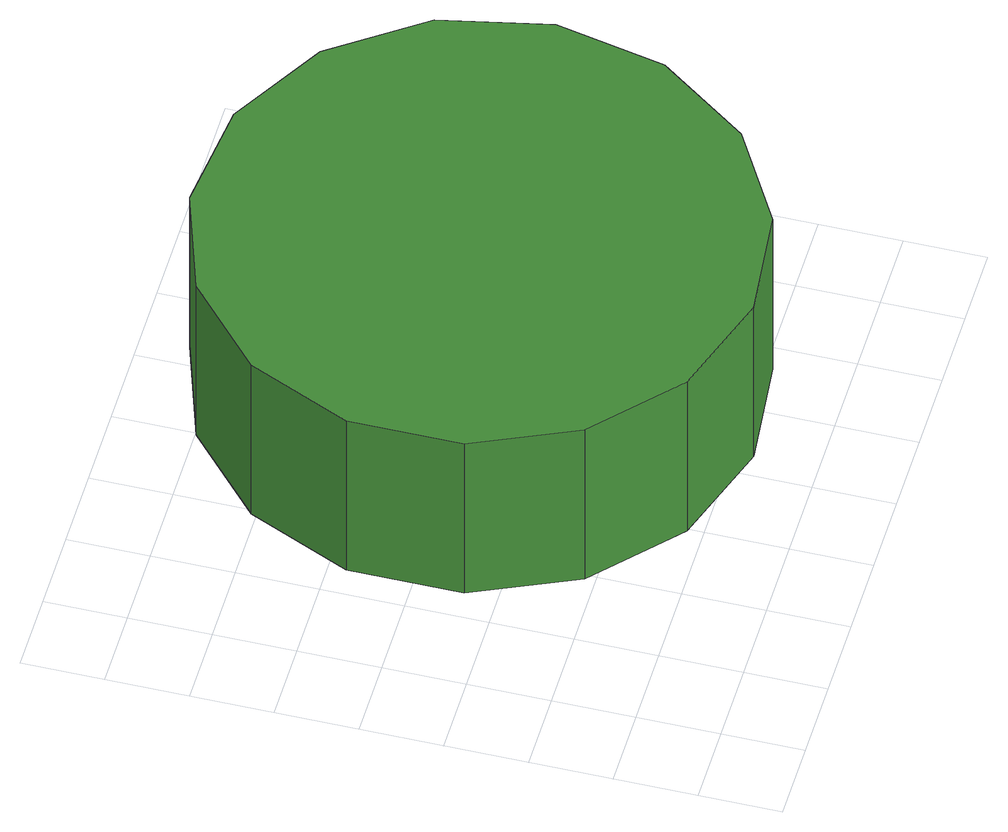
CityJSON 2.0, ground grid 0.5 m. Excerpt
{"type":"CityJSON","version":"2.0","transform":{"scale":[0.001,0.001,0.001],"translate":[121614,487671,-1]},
"CityObjects":{
"tree1":{"type":"SolitaryVegetationObject","attributes":{"function":"something"},"geometry":[{"type":"MultiSurface","lod":"1","boundaries":[[[0,1,2,3,4,5,6,7,8,9,10,11,12,13,14]],[[15,16,17,18,19,20,21,22,23,24,25,26,27,28,29]],[[0,29,28,1]],[[1,28,27,2]],[[2,27,26,3]],[[3,26,25,4]],[[4,25,24,5]],[[5,24,23,6]],[[6,23,22,7]],[[7,22,21,8]],[[8,21,20,9]],[[9,20,19,10]],[[10,19,18,11]],[[11,18,17,12]],[[12,17,16,13]],[[13,16,15,14]],[[14,15,29,0]]]}]}
},
"vertices":[
[3999,2048,1988],[3854,2728,1988],[3445,3291,1988],[2843,3639,1988],[2151,3711,1988],[1490,3496,1988],[973,3031,1988],[690,2396,1988],[690,1700,1988],[973,1065,1988],[1490,600,1988],[2151,385,1988],[2843,457,1988],[3445,805,1988],[3854,1368,1988],[3854,1368,751],[3445,805,751],[2843,457,751],[2151,385,751],[1490,600,751],[973,1065,751],[690,1700,751],[690,2396,751],[973,3031,751],[1490,3496,751],[2151,3711,751],[2843,3639,751],[3445,3291,751],[3854,2728,751],[3999,2048,751]
]}
